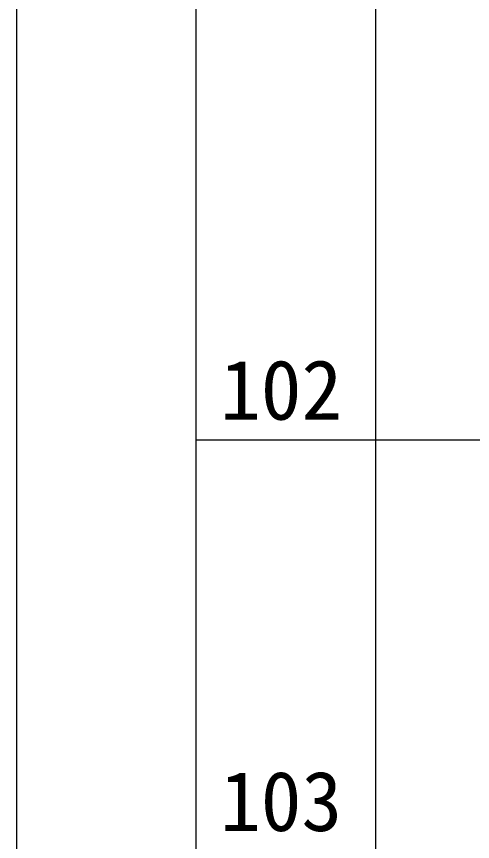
# Model space of a CAD drawing. Header units: inches. Extents: x -27 to 109, y -598 to 26.
# Drawn here: x 14.68 to 17.73, y -413.59 to -408.07 of the extents above; entities that cross this region are included whole.
import ezdxf

# ---------------------------------------------------------------- set-up
doc = ezdxf.new("R2010")
doc.units = ezdxf.units.IN
doc.header["$MEASUREMENT"] = 0
doc.layers.get('0').update_dxf_attribs({"lineweight": 0})
doc.styles.add('宋体', font='')
doc.styles.get('宋体').set_extended_font_data('宋体')

msp = doc.modelspace()

# ---------------------------------------------------------------- linework, layer by layer
at = {"linetype": 'Continuous', "lineweight": 15}
for p, q in [((14.6817, 0.8962), (14.6817, -567.1838)), ((15.8817, 0.8962), (15.8817, -567.1838)), ((17.0817, 0.8962), (17.0817, -567.1838)), ((15.8817, -410.9038), (17.0817, -410.9038)), ((17.0817, -410.9038), (18.0817, -410.9038))]:
    msp.add_line(p, q, dxfattribs=at)

# ---------------------------------------------------------------- texts
at = {"style": '宋体'}
for s, p in [('102', (16.0429, -410.7704)), ('103', (16.0429, -413.5204))]:
    msp.add_text(s, height=0.4, dxfattribs=at).set_placement(p)

doc.saveas('drawing.dxf')
